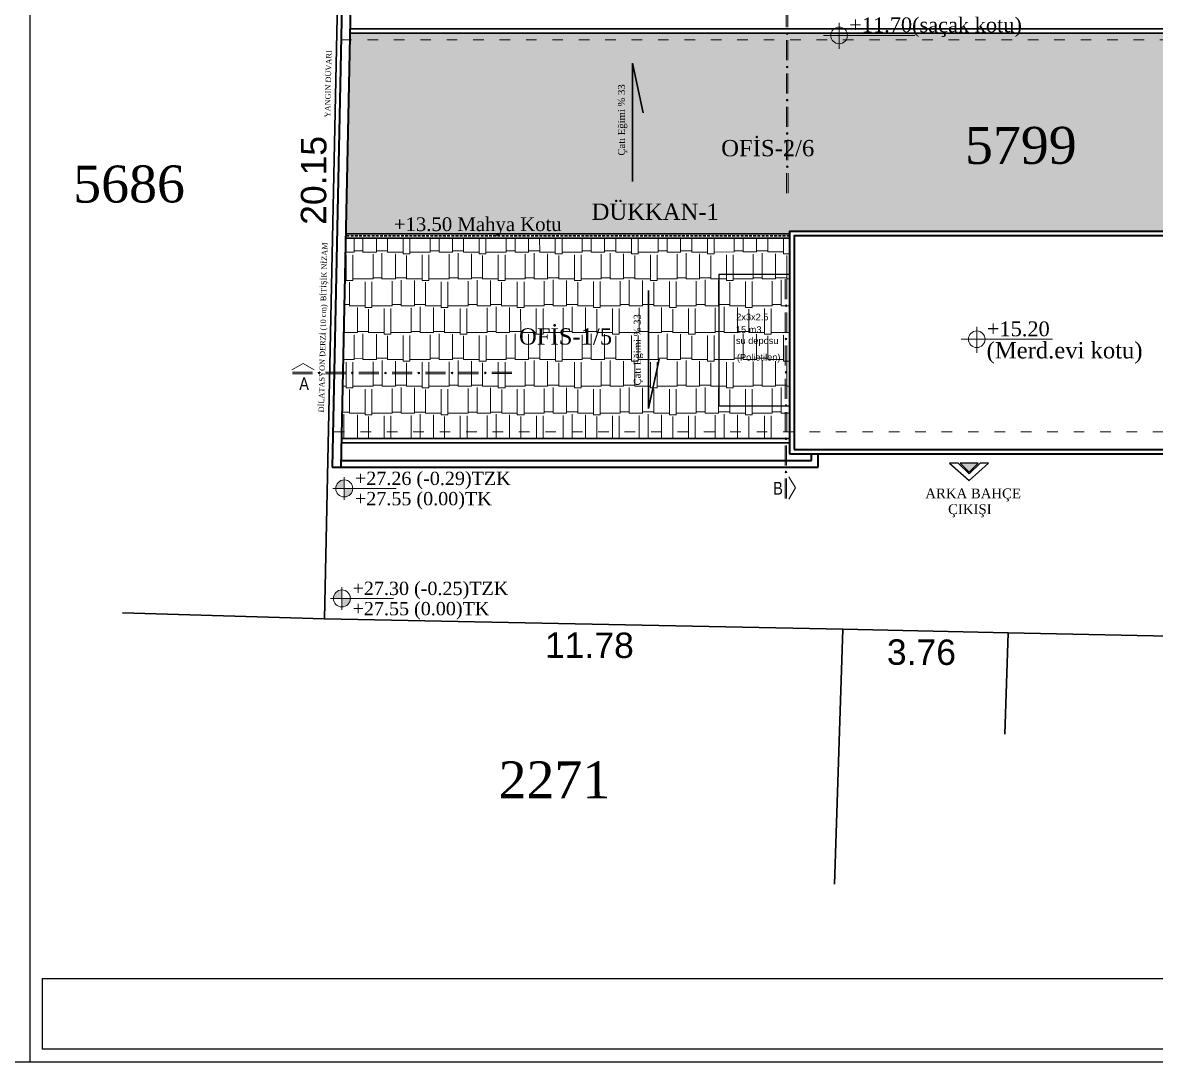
# Model space of a CAD drawing. Header units: centimetres. Extents: x 14449 to 53524, y -19051 to -10746.
# Drawn here: x 23035 to 24321, y -12946 to -11766 of the extents above; entities that cross this region are included whole.
import ezdxf

# ---------------------------------------------------------------- set-up
doc = ezdxf.new("R2010")
doc.units = ezdxf.units.CM
for name, pattern in [('ACAD_ISO03W100', [30, 12, -18]), ('HIDDEN2', [4.7625, 3.175, -1.5875]), ('IZDUSUM1', [20, 7.5, -5, 7.5, 0]), ('SEMBOL1', [260, 200, -15, 30, -15])]:
    doc.linetypes.add(name, pattern=pattern)
for name, color, linetype, lineweight in [('KOT_Pen_No__1', 7, 'Continuous', 18), ('ROL_CEPHE', 1, 'Continuous', 0), ('rtm-duv tugla', 22, 'Continuous', 35), ('rtm-izdusum-üst ince', 8, 'IZDUSUM1', 5), ('rtm-merdiven yazı', 7, 'Continuous', 20), ('rtm-mhl-yazı-malzeme', 7, 'Continuous', 13), ('rtm-plan katmanı-03', 233, 'Continuous', 30), ('rtm-sembol balon baslik', 242, 'Continuous', 20), ('rtm-sembol kesit gör yazı', 7, 'Continuous', 20), ('rtm-sembol kot', 242, 'Continuous', 20), ('rtm-sembol kot yazı', 7, 'Continuous', 20), ('rtm-sembol ok', 7, 'Continuous', 20), ('rtm-sıva', 252, 'Continuous', 15), ('rtm-vaz-grid yazı', 7, 'Continuous', 20)]:
    doc.layers.add(name, color=color, linetype=linetype, lineweight=lineweight)
doc.layers.add('MGOR1', color=3, linetype='Continuous')
doc.styles.add('ARIAL', font='times.ttf')
doc.styles.add('BASLIK', font='ARIALN.TTF')
doc.styles.add('GENERATED_STYLE_1', font='arial.ttf')
doc.styles.get("Standard").update_dxf_attribs({"font": 'arial.ttf'})
doc.styles.add('times new roman_1_18', font='times.ttf', dxfattribs={"height": 0.2})
doc.styles.add('VAZ-OLCU', font='times.ttf', dxfattribs={"height": 60})
doc.styles.add('ölçü', font='times.ttf', dxfattribs={"height": 10})

# ---------------------------------------------------------------- blocks, each defined once
blk = doc.blocks.new('DFSHDFHDFH')
at = {"layer": 'rtm-sembol kot'}
h = blk.add_hatch(color=256, dxfattribs=at)
h.paths.add_polyline_path([(-22171.3, 15649.3, 0.414214), (-22197.6, 15623.1), (-22171.3, 15623.1)])
h.paths.add_polyline_path([(-22171.3, 15596.8, 0.414214), (-22145.1, 15623.1), (-22171.3, 15623.1)])
for p, q in [((-22171.3, 15588.1), (-22171.3, 15658.1)), ((-22206.3, 15623.1), (-22011.9, 15623.1))]:
    blk.add_line(p, q, dxfattribs=at)
blk.add_circle((-22171.3, 15623.1), 26.2, dxfattribs=at)
blk = doc.blocks.new('KK')
at = {"layer": 'rtm-sembol balon baslik', "linetype": 'SEMBOL1'}
for p in [(41231.3, 7543.2), (41283.8, 7543.2)]:
    blk.add_line(p, (41257.6, 7558.4), dxfattribs=at)
at = {"layer": 'rtm-sembol balon baslik'}
for p, q in [((41279.6, 7537.7), (41232.3, 7537.7)), ((41279.6, 7534), (41232.3, 7534)), ((41358.2, 7537.7), (41311, 7537.7)), ((41358.2, 7534), (41311, 7534)), ((41436.9, 7537.8), (41389.7, 7537.8)), ((41436.9, 7534.1), (41389.7, 7534.1)), ((41515.6, 7537.8), (41468.3, 7537.8)), ((41515.6, 7534.1), (41468.3, 7534.1)), ((41594.2, 7537.9), (41547, 7537.9)), ((41594.2, 7534.3), (41547, 7534.3)), ((41672.9, 7537.9), (41625.7, 7537.9)), ((41672.9, 7534.3), (41625.7, 7534.3)), ((41751.6, 7538.1), (41704.3, 7538.1)), ((41751.6, 7534.4), (41704.3, 7534.4))]:
    blk.add_line(p, q, dxfattribs=at)
at = {"layer": 'rtm-sembol balon baslik', "const_width": 1.9}
for points in [[(41294.3, 7536.1, 1), (41296.2, 7536.1, 1)], [(41373, 7536, 1), (41374.9, 7536, 1)], [(41451.7, 7536, 1), (41453.6, 7536, 1)], [(41530.3, 7536.1, 1), (41532.2, 7536.1, 1)], [(41609, 7536.1, 1), (41610.9, 7536.1, 1)], [(41687.7, 7536.2, 1), (41689.6, 7536.2, 1)]]:
    blk.add_lwpolyline(points, format="xyb", close=True, dxfattribs=at)
at = {"layer": 'rtm-sembol balon baslik'}
for centre in [(41295.3, 7536.1), (41373.9, 7536), (41452.6, 7536), (41531.3, 7536.1), (41610, 7536.1), (41688.6, 7536.2)]:
    blk.add_circle(centre, 1.9, dxfattribs=at)
for points in [[(41232.3, 7537.7), (41232.3, 7534), (41279.6, 7537.7), (41279.6, 7534)], [(41311, 7537.7), (41311, 7534), (41358.2, 7537.7), (41358.2, 7534)], [(41389.7, 7537.8), (41389.7, 7534.1), (41436.9, 7537.8), (41436.9, 7534.1)], [(41468.3, 7537.8), (41468.3, 7534.1), (41515.6, 7537.8), (41515.6, 7534.1)], [(41547, 7537.9), (41547, 7534.3), (41594.2, 7537.9), (41594.2, 7534.3)], [(41625.7, 7537.9), (41625.7, 7534.3), (41672.9, 7537.9), (41672.9, 7534.3)], [(41704.3, 7538.1), (41704.3, 7534.4), (41751.6, 7538.1), (41751.6, 7534.4)]]:
    blk.add_trace(points, dxfattribs=at)

msp = doc.modelspace()

# ---------------------------------------------------------------- hatches: boundary and pattern name
at = {"layer": 'MGOR1'}
msp.add_hatch(color=7, dxfattribs=at).paths.add_polyline_path([(24119.7, -12265.9), (24109.6, -12276.1), (24099.4, -12265.9)])
at = {"layer": 'rtm-sıva'}
h = msp.add_hatch(dxfattribs=at)
h.set_pattern_fill('AR-RSHKE', color=256, scale=0.1, angle=180, style=0)
h.set_pattern_definition([(180, (-1992.578, 1898.836), (-64.77, -30.48), [15.24, -12.7, 17.78, -7.62, 22.86, -10.16]), (180, (-2007.818, 1897.566), (-64.77, -30.48), [12.7, -48.26, 10.16, -15.24]), (180, (-2038.298, 1900.74), (-64.77, -30.48), [7.62, -78.74]), (270, (-1992.578, 1898.836), (21.59, -30.48), [29.21, -92.71]), (270, (-2007.818, 1898.836), (21.59, -30.48), [28.575, -93.345]), (270, (-2020.518, 1898.836), (21.59, -30.48), [26.67, -95.25]), (270, (-2038.298, 1900.74), (21.59, -30.48), [29.21, -92.71]), (270, (-2045.918, 1900.74), (21.59, -30.48), [29.21, -92.71]), (270, (-2068.778, 1898.836), (21.59, -30.48), [27.94, -93.98])])
h.paths.add_polyline_path([(24930.2, -11778), (23407, -11778), (23401.7, -12005.5), (23905.7, -12005.5), (23905.7, -12003), (24410.2, -12003), (24410.2, -12005.5), (24924.9, -12005.5)])
h = msp.add_hatch(dxfattribs=at)
h.set_pattern_fill('AR-RSHKE', color=256, scale=0.1, angle=0.0094, style=0)
h.set_pattern_definition([(0.00936, (-1992.578, 1898.836), (64.76502, 30.490584), [15.24, -12.7, 17.78, -7.62, 22.86, -10.16]), (0.00936, (-1977.338, 1900.108), (64.76502, 30.490584), [12.7, -48.26, 10.16, -15.24]), (0.00936, (-1946.858, 1896.938), (64.76502, 30.490584), [7.62, -78.74]), (90.00936, (-1992.578, 1898.836), (-21.59498, 30.476472), [29.21, -92.71]), (90.00936, (-1977.338, 1898.838), (-21.59498, 30.476472), [28.575, -93.345]), (90.00936, (-1964.638, 1898.84), (-21.59498, 30.476472), [26.67, -95.25]), (90.00936, (-1946.858, 1896.938), (-21.59498, 30.476472), [29.21, -92.71]), (90.00936, (-1939.238, 1896.94), (-21.59498, 30.476472), [29.21, -92.71]), (90.00936, (-1916.378, 1898.848), (-21.59498, 30.476472), [27.94, -93.98])])
h.paths.add_polyline_path([(23905.7, -12010.5), (23401.6, -12010.5), (23396.2, -12238), (23905.7, -12238), (23905.7, -12255.5)])

# ---------------------------------------------------------------- linework, layer by layer
at = {"color": 2, "lineweight": 25}
for p, q in [((23042.8, -10746.2), (23042.8, -12946.2)), ((23056.7, -12851.2), (25325.3, -12851.2)), ((23056.7, -12851.2), (23056.7, -12931.2)), ((25325.3, -12931.2), (23056.7, -12931.2))]:
    msp.add_line(p, q, dxfattribs=at)
at = {"color": 2, "lineweight": 30}
for p, q in [((23377.3, -12442.8), (23148, -12436.1, -1356.8)), ((23966.1, -12454.4), (23956.8, -12744, -1357.7)), ((24153.9, -12458.6), (24150.1, -12573.7))]:
    msp.add_line(p, q, dxfattribs=at)
msp.add_lwpolyline([(23398.7, -11435.5), (24951.6, -11435.5), (24930.4, -12474.8), (24813.7, -12472.4), (24153.9, -12458.6), (23966.1, -12454.4), (23377.3, -12442.8), (23398.7, -11435.5)], dxfattribs=at)
at = {"color": 3}
msp.add_lwpolyline([(23905.7, -12201.3), (23825.8, -12201.3), (23825.8, -12051.3), (23905.7, -12051.3)], dxfattribs=at)
at = {"color": 2, "lineweight": 25}
msp.add_lwpolyline([(53524.4, -12946.2), (16573.4, -12946.2)], dxfattribs=at)
at = {"layer": 'MGOR1', "color": 7}
for points in [[(24122.1, -12265.9), (24109.6, -12278.3), (24097, -12265.9), (24087.4, -12265.9), (24109.6, -12285.7), (24131.7, -12265.9), (24122.1, -12265.9)], [(24119.7, -12265.9), (24099.4, -12265.9), (24109.6, -12276.1), (24119.7, -12265.9)]]:
    msp.add_lwpolyline(points, dxfattribs=at)
at = {"layer": 'rtm-duv tugla'}
for p, q in [((23397.1, -11745.5), (23386.1, -12270.5)), ((23407.1, -11745.5), (23396.1, -12270.5)), ((23930.7, -12263), (23930.7, -12255.5)), ((23938.2, -12270.5), (23938.2, -12255.5)), ((23386.1, -12263), (23386.2, -12263)), ((23386.1, -12270.5), (23938.2, -12270.5)), ((23396.2, -12263), (23930.7, -12263))]:
    msp.add_line(p, q, dxfattribs=at)
for points in [[(23905.7, -12255.5), (24410.2, -12255.5), (24410.2, -12003), (23905.7, -12003)], [(23910.7, -12250.5), (24405.2, -12250.5), (24405.2, -12008), (23910.7, -12008)]]:
    msp.add_lwpolyline(points, close=True, dxfattribs=at)
at = {"layer": 'rtm-merdiven yazı'}
for points in [[(23961.9, -11795.6), (23961.9, -11766.2)], [(23944.3, -11780.4), (24048, -11780.4)], [(24118.2, -12140.7), (24118.2, -12111.3)], [(24100.6, -12125.4), (24204.3, -12125.4)]]:
    msp.add_lwpolyline(points, dxfattribs=at)
for centre in [(23961.9, -11780.4), (24118.2, -12125.4)]:
    msp.add_circle(centre, 9.45, dxfattribs=at)
at = {"layer": 'rtm-plan katmanı-03'}
for p, q in [((23407, -11773), (24930.2, -11773)), ((23407, -11778), (24930.2, -11778)), ((23905.7, -12005.5), (23401.6, -12005.5)), ((23905.7, -12010.5), (23401.6, -12010.5)), ((23396.2, -12238), (23905.7, -12238)), ((23396.2, -12243), (23905.7, -12243))]:
    msp.add_line(p, q, dxfattribs=at)
at = {"layer": 'rtm-plan katmanı-03', "linetype": 'HIDDEN2'}
msp.add_line((23905.7, -12008), (23401.6, -12008), dxfattribs=at)
at = {"layer": 'rtm-sembol ok', "lineweight": 30}
for p, q in [((23727.2, -11812), (23727.2, -11946.2)), ((23727.2, -11812), (23739.4, -11868.1)), ((23745.3, -12204.1), (23745.3, -12069.9)), ((23745.3, -12204.1), (23757.5, -12148))]:
    msp.add_line(p, q, dxfattribs=at)
at = {"layer": 'rtm-sıva', "linetype": 'ACAD_ISO03W100'}
msp.add_lwpolyline([(23396.3, -11785.5), (24939.5, -11785.5), (24930.3, -12230.5), (23386.9, -12230.5), (23396.3, -11785.5)], dxfattribs=at)

# ---------------------------------------------------------------- block references
at = {"layer": 'rtm-duv tugla', "color": 1, "rotation": 359.9853298170029}
for p, xscale, yscale, zscale in [((31571.7, -18056.1), 0.3686400000000005, 0.3686400000000005, 0.3686400000000005), ((31569, -18181), 0.3686400000000002, 0.3686400000000002, 0.3686400000000002)]:
    msp.add_blockref('DFSHDFHDFH', p, dxfattribs=dict(at, xscale=xscale, yscale=yscale, zscale=zscale))
at = {"layer": 'rtm-izdusum-üst ince', "yscale": 0.4799999999986426, "zscale": 0.4799999999986426, "rotation": 270}
for p, xscale in [((20285.6, 8081.1), 0.4799999999986426), ((20284.2, -32097.8), -0.4799999999986426)]:
    msp.add_blockref('KK', p, dxfattribs=dict(at, xscale=xscale))
at = {"layer": 'rtm-izdusum-üst ince', "xscale": 0.4799999999986426, "yscale": 0.4799999999986426, "zscale": 0.4799999999986426}
msp.add_blockref('KK', (3549.5, -15780.9), dxfattribs=at)

# ---------------------------------------------------------------- texts
at = {"layer": 'KOT_Pen_No__1', "linetype": 'Continuous', "char_height": 7.5, "attachment_point": 7, "style": 'GENERATED_STYLE_1'}
for s, insert in [('\\A1;2x3x2.5', (23845, -12103.9)), ('\\A1;15 m3\\Psu deposu', (23844.7, -12132.9)), ('\\A1;(Polietilen)', (23845.8, -12151.8))]:
    msp.add_mtext(s, dxfattribs=dict(at, insert=insert))
at = {"layer": 'ROL_CEPHE', "extrusion": (-8.91477e-05, 0.000736714, 1)}
msp.add_text('20.15', height=28.87, rotation=89.8447, dxfattribs=at).set_placement((23379.4, -11995.5, -10.9))
at = {"layer": 'ROL_CEPHE', "extrusion": (0.000736714, 8.91477e-05, 1)}
for s, p in [('11.78', (23627.8, -12487, 16.3)), ('3.76', (24016.1, -12494.9, 16.6))]:
    msp.add_text(s, height=28.87, rotation=359.8447, dxfattribs=at).set_placement(p)
at = {"layer": 'rtm-merdiven yazı', "style": 'ölçü'}
for s, height, p in [('+11.70(saçak kotu)', 16.796, (23973.4, -11776.8)), ('+15.20', 16.8, (24129.7, -12121.9))]:
    msp.add_text(s, height=height, dxfattribs=at).set_placement(p)
at = {"layer": 'rtm-mhl-yazı-malzeme', "lineweight": 30, "style": 'ölçü'}
for s, p in [('YANGIN DUVARI', (23383.9, -11873.5)), ('BİTİŞİK NİZAM', (23379.3, -12082.2)), ('DİLATASYON DERZİ (10 cm)', (23376.8, -12208.5))]:
    msp.add_text(s, height=6.173, rotation=88.7386, dxfattribs=at).set_placement(p)
at = {"layer": 'rtm-mhl-yazı-malzeme'}
for s, height, rotation, style, p in [('Çatı Eğimi %%% 33', 8, 90, 'times new roman_1_18', (23718.7, -11916.8)), ('Çatı Eğimi %%% 33', 8, 90, 'times new roman_1_18', (23736.7, -12177.8)), ('ARKA BAHÇE', 11.11, 360, 'ölçü', (24059.8, -12305.9)), ('ÇIKIŞI', 11.11, 360, 'ölçü', (24085.7, -12323.8))]:
    msp.add_text(s, height=height, rotation=rotation, dxfattribs=dict(at, style=style)).set_placement(p)
at = {"layer": 'rtm-mhl-yazı-malzeme', "lineweight": 30, "style": 'ölçü'}
for s, p in [('OFİS-2/6', (23828, -11917.6)), ('DÜKKAN-1', (23680.9, -11989.8)), ('OFİS-1/5', (23598.4, -12131.4))]:
    msp.add_text(s, height=18.52, dxfattribs=at).set_placement(p)
at = {"layer": 'rtm-mhl-yazı-malzeme', "style": 'ölçü'}
msp.add_text('(Merd.evi kotu)', height=18.519, dxfattribs=at).set_placement((24129.4, -12147.1))
at = {"layer": 'rtm-sembol kesit gör yazı', "style": 'BASLIK'}
for s, p in [('A', (23348.8, -12183)), ('B', (23887, -12301.7))]:
    msp.add_text(s, height=14.4, dxfattribs=at).set_placement(p)
at = {"layer": 'rtm-sembol kot yazı', "style": 'VAZ-OLCU'}
msp.add_text('+13.50 Mahya Kotu', height=15.6, dxfattribs=at).set_placement((23456.2, -12002.5))
for s, p in [('+27.26 (-0.29)TZK', (23412, -12290.8)), ('+27.55 (0.00)TK', (23412, -12313.8, -67.7)), ('+27.30 (-0.25)TZK', (23409.3, -12415.7)), ('+27.55 (0.00)TK', (23409.3, -12438.7, -67.7))]:
    msp.add_text(s, height=15.099, rotation=359.9853, dxfattribs=at).set_placement(p)
at = {"layer": 'rtm-vaz-grid yazı', "linetype": 'Continuous', "lineweight": -2, "extrusion": (0.000741347, 3.31454e-05, 1), "style": 'ARIAL'}
for s, p in [('5799', (24104.9, -11926.3, 17.5)), ('5686', (23092.1, -11970.2, 16.7)), ('2271', (23575.2, -12646.6, 17.1))]:
    msp.add_text(s, height=42, rotation=0.103, dxfattribs=at).set_placement(p)

doc.saveas('drawing.dxf')
